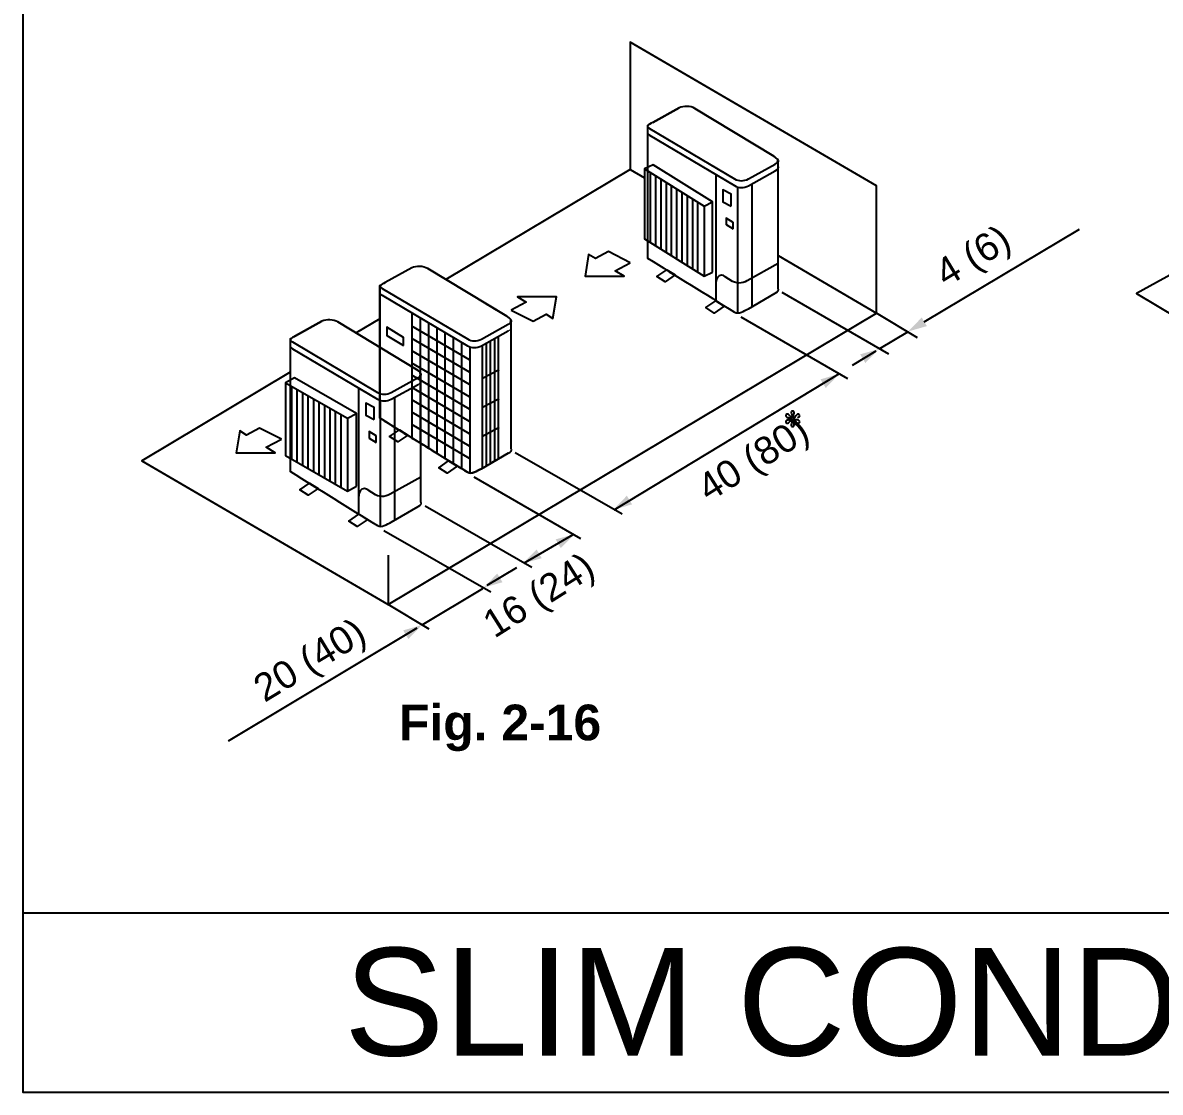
# Model space of a CAD drawing. Header units: inches. Extents: x -22 to 145, y -20 to 61.
# Drawn here: x 54.534 to 57.702, y 17.678 to 20.657 of the extents above; entities that cross this region are included whole.
import ezdxf

# ---------------------------------------------------------------- set-up
doc = ezdxf.new("R2010")
doc.units = ezdxf.units.IN
doc.header["$MEASUREMENT"] = 0
for name, color, linetype in [('GEC_BORDER', 2, 'Continuous'), ('M-DET-MEDIUM', 3, 'Continuous'), ('M-DET-THIN', 9, 'Continuous'), ('M-DET-TXT', 2, 'Continuous'), ('M-DET-WIDE', 255, 'Continuous')]:
    doc.layers.add(name, color=color, linetype=linetype)
doc.layers.add('PDF_Geometry', color=7, linetype='Continuous', true_color=0x231f20)
doc.styles.add('PDF Arial', font='arial.ttf')
doc.styles.add('PDF Arial Bold', font='arialbd.ttf')
doc.styles.add('TITLE1', font='arial.ttf')

msp = doc.modelspace()

# ---------------------------------------------------------------- hatches: boundary and pattern name
at = {"layer": 'M-DET-TXT'}
h = msp.add_hatch(color=256, dxfattribs=at)
h.paths.add_polyline_path([(56.68998, 19.55766, 0.0163565), (56.6913, 19.55776)], flags=0)
h.paths.add_polyline_path([(56.67894, 19.55552), (56.67894, 19.55615)], flags=0)
h.paths.add_polyline_path([(56.67769, 19.55635), (56.67769, 19.55552)], flags=0)
h.paths.add_polyline_path([(56.6661, 19.55102, 0.0254501), (56.66438, 19.55083)], flags=0)
h.paths.add_polyline_path([(56.67769, 19.55327), (56.67769, 19.55265)], flags=0)
h.paths.add_polyline_path([(56.67894, 19.55237), (56.67894, 19.55327)], flags=0)
h.paths.add_polyline_path([(56.68998, 19.55766, 0.1038247), (56.67962, 19.55431)], flags=0)
at = {"layer": 'M-DET-WIDE'}
h = msp.add_hatch(color=256, dxfattribs=at)
h.paths.add_polyline_path([(56.62515, 20.28562), (56.40578, 20.41859)], flags=0)
h.paths.add_polyline_path([(56.36163, 20.42017), (56.28828, 20.37947)], flags=0)
h.paths.add_polyline_path([(56.27449, 20.37099), (56.27324, 20.37099), (56.27324, 20.00166), (56.2741, 20.00166)], flags=0)
h.paths.add_polyline_path([(56.2741, 20.00166, 0.0022047), (56.51615, 19.85142)], flags=0)
h.paths.add_polyline_path([(56.55476, 19.86087), (56.62923, 19.90401)], flags=0)
h = msp.add_hatch(color=256, dxfattribs=at)
h.paths.add_polyline_path([(55.88191, 19.83973), (55.66145, 19.97269)], flags=0)
h.paths.add_polyline_path([(55.61706, 19.97428), (55.54334, 19.93358)], flags=0)
h.paths.add_polyline_path([(55.52948, 19.9251), (55.52823, 19.9251), (55.52823, 19.55577), (55.52908, 19.55577)], flags=0)
h.paths.add_polyline_path([(55.52908, 19.55577, 0.0021857), (55.77238, 19.40555)], flags=0)
h.paths.add_polyline_path([(55.81117, 19.41498), (55.88606, 19.4581)], flags=0)
h = msp.add_hatch(color=256, dxfattribs=at)
h.paths.add_polyline_path([(55.63045, 19.6911), (55.4111, 19.82406)], flags=0)
h.paths.add_polyline_path([(55.36695, 19.82566), (55.29359, 19.78495)], flags=0)
h.paths.add_polyline_path([(55.27983, 19.77647), (55.27858, 19.77647), (55.27858, 19.40715), (55.27942, 19.40715)], flags=0)
h.paths.add_polyline_path([(55.27942, 19.40715, 0.0021734), (55.52148, 19.2569)], flags=0)
h.paths.add_polyline_path([(55.56008, 19.26634), (55.63456, 19.30949)], flags=0)

# ---------------------------------------------------------------- linework, layer by layer
at = {"layer": 'GEC_BORDER', "color": 3}
msp.add_line((54.53358, 18.17848), (64.03358, 18.17848), dxfattribs=at)
msp.add_lwpolyline([(64.03358, 27.34848), (54.53358, 27.34848), (54.53358, 17.67848), (64.03358, 17.67848)], close=True, dxfattribs=at)
at = {"layer": 'M-DET-MEDIUM', "color": 3}
for points in [[(55.27858, 19.68367), (54.86509, 19.43698), (55.55109, 19.03684), (56.91159, 19.84852), (56.91159, 20.20297), (56.22558, 20.6031), (56.22558, 20.24866), (55.71195, 19.94223)], [(58.14068, 20.18078), (57.63603, 19.90288), (58.96903, 19.1078), (60.58258, 19.99638), (60.58258, 20.2186), (60.75797, 20.32378)], [(56.22558, 20.24866), (56.26534, 20.22547)], [(56.26534, 20.25022), (56.4313, 20.14667), (56.4313, 19.95152)], [(56.28137, 20.24059), (56.28137, 20.04606)], [(56.29599, 20.23141), (56.29599, 20.0369)], [(56.31066, 20.22224), (56.31066, 20.0277)], [(56.32531, 20.21308), (56.32531, 20.01852)], [(56.33999, 20.20388), (56.33999, 20.00935)], [(56.35465, 20.1947), (56.35465, 20.00016)], [(56.3693, 20.18555), (56.3693, 19.99099)], [(56.38395, 20.17637), (56.38395, 19.98184)], [(56.39859, 20.16719), (56.39859, 19.97266)], [(56.41323, 20.15799), (56.41323, 19.96349)], [(56.4313, 20.14666), (56.45503, 20.15809)], [(56.63724, 20.00854), (56.91159, 19.84852)], [(55.52823, 19.83261), (55.46209, 19.79315)], [(55.26555, 19.65465), (55.43813, 19.55598), (55.43813, 19.35305)], [(55.28222, 19.64549), (55.28222, 19.44319)], [(55.29744, 19.63676), (55.29744, 19.43445)], [(55.31269, 19.62802), (55.31269, 19.42569)], [(55.32794, 19.61927), (55.32794, 19.41695)], [(55.34317, 19.61051), (55.34317, 19.4082)], [(55.35842, 19.60177), (55.35842, 19.39947)], [(55.37367, 19.59303), (55.37367, 19.39073)], [(55.3889, 19.5843), (55.3889, 19.38199)], [(55.40413, 19.57555), (55.40413, 19.37324)], [(55.41937, 19.56678), (55.41937, 19.36449)], [(55.43813, 19.55599), (55.46281, 19.56917)], [(55.55109, 19.17395), (55.55109, 19.03678)]]:
    msp.add_lwpolyline(points, dxfattribs=at)
for points in [[(56.45502, 19.96295), (56.45502, 20.15809), (56.28903, 20.26167), (56.26534, 20.25023), (56.26534, 20.05512), (56.4313, 19.95153)], [(55.46281, 19.36624), (55.46281, 19.56917), (55.2902, 19.66783), (55.26555, 19.65465), (55.26555, 19.45174), (55.43813, 19.35306)]]:
    msp.add_lwpolyline(points, close=True, dxfattribs=at)
at = {"layer": 'M-DET-THIN', "color": 9}
for points in [[(56.27945, 20.34401), (56.51615, 20.20355)], [(56.46387, 20.23523), (56.46387, 19.8849)], [(56.55476, 20.20333), (56.62923, 20.24465)], [(56.52406, 20.19987), (56.52406, 19.84952)], [(56.56384, 20.20797), (56.56384, 19.86776)], [(56.63724, 19.9864), (56.55159, 19.93883)], [(56.4639, 19.93353), (56.4639, 19.8841)], [(55.53447, 19.89812), (55.77238, 19.75766)], [(55.61755, 19.84905), (55.61755, 19.50072)], [(55.64055, 19.83548), (55.64055, 19.48656)], [(55.77815, 19.71838), (55.61694, 19.81248)], [(55.66352, 19.8208), (55.66352, 19.47124)], [(55.68651, 19.80723), (55.68651, 19.4571)], [(55.77815, 19.68408), (55.61694, 19.77817)], [(55.70949, 19.79366), (55.70949, 19.44297)], [(55.73248, 19.78009), (55.73248, 19.42887)], [(55.81117, 19.75744), (55.88606, 19.79876)], [(55.83591, 19.77108), (55.83591, 19.42922)], [(55.8474, 19.77741), (55.8474, 19.43584)], [(55.85888, 19.44245), (55.85888, 19.78376)], [(55.28476, 19.74949), (55.52148, 19.60902)], [(55.77815, 19.64978), (55.61694, 19.74387)], [(55.75547, 19.76652), (55.75547, 19.41476)], [(55.77844, 19.75433), (55.77844, 19.40333)], [(55.81292, 19.7584), (55.81292, 19.41597)], [(55.82441, 19.76473), (55.82441, 19.42259)], [(55.77815, 19.61548), (55.61694, 19.70958)], [(55.77815, 19.58117), (55.61694, 19.67527)], [(55.86019, 19.69081), (55.81256, 19.6656)], [(55.56008, 19.60881), (55.63456, 19.65012)], [(55.4692, 19.6407), (55.4692, 19.29037)], [(55.56915, 19.61345), (55.56915, 19.27323)], [(55.77815, 19.54688), (55.61694, 19.64097)], [(55.52938, 19.60537), (55.52938, 19.25499)], [(55.77815, 19.51259), (55.61694, 19.60667)], [(55.86019, 19.6096), (55.81256, 19.5844)], [(55.77815, 19.47828), (55.61694, 19.57238)], [(55.77815, 19.44398), (55.61694, 19.53809)], [(55.86019, 19.52955), (55.81256, 19.50437)], [(55.64255, 19.39188), (55.55692, 19.3443)]]:
    msp.add_lwpolyline(points, dxfattribs=at)
for points in [[(56.50705, 20.14644), (56.50705, 20.18013), (56.48391, 20.19234), (56.48391, 20.15865)], [(56.51252, 20.08288), (56.51252, 20.1011), (56.49312, 20.11326), (56.49312, 20.09503)], [(56.22577, 19.98897), (56.1649, 20.02002), (56.1288, 20.00026), (56.10958, 20.01209), (56.09988, 19.95142), (56.20834, 19.95142), (56.18367, 19.96658)], [(55.89408, 19.8567), (55.95498, 19.82566), (55.99106, 19.84541), (56.0103, 19.83359), (56.01999, 19.89426), (55.91153, 19.89426), (55.93619, 19.87912)], [(55.59381, 19.75819), (55.59381, 19.78106), (55.54784, 19.80895), (55.54784, 19.7861)], [(55.51237, 19.55191), (55.51237, 19.58562), (55.48926, 19.59784), (55.48926, 19.56413)], [(55.25397, 19.49735), (55.19309, 19.52838), (55.15698, 19.50865), (55.13777, 19.52045), (55.12806, 19.4598), (55.23653, 19.4598), (55.21187, 19.47495)], [(55.51784, 19.48835), (55.51784, 19.50658), (55.49847, 19.51874), (55.49847, 19.50049)]]:
    msp.add_lwpolyline(points, close=True, dxfattribs=at)
for points in [[(56.53426, 19.93253, -0.1449192), (56.51081, 19.93658), (56.49042, 19.94952)], [(55.53959, 19.33799, -0.144407), (55.51613, 19.34203), (55.49574, 19.35499)]]:
    msp.add_lwpolyline(points, format="xyb", dxfattribs=at)
for points in [[(56.2741, 20.34872), (56.2748, 20.34731), (56.27651, 20.34578), (56.27945, 20.34401)], [(56.62923, 20.24465), (56.63676, 20.24833), (56.63994, 20.25302), (56.63724, 20.25767)], [(56.51615, 20.20355), (56.5279, 20.19651), (56.54222, 20.19717), (56.55476, 20.20333)], [(56.47308, 19.95277), (56.46528, 19.94891), (56.4639, 19.93353), (56.4639, 19.93353)], [(56.49042, 19.94952), (56.49042, 19.94952), (56.48328, 19.95784), (56.47308, 19.95277)], [(56.55159, 19.93883), (56.55159, 19.93883), (56.54242, 19.93353), (56.53426, 19.93253)], [(55.52908, 19.90283), (55.52978, 19.90142), (55.53149, 19.89988), (55.53447, 19.89812)], [(55.27942, 19.75419), (55.28012, 19.75278), (55.28183, 19.75126), (55.28476, 19.74949)], [(55.77238, 19.75766), (55.78419, 19.75062), (55.79858, 19.75128), (55.81117, 19.75744)], [(55.52148, 19.60902), (55.5332, 19.60198), (55.54755, 19.60266), (55.56008, 19.60881)], [(55.47841, 19.35824), (55.47062, 19.35437), (55.46923, 19.33902), (55.46923, 19.33902)], [(55.49574, 19.35499), (55.49574, 19.35499), (55.48859, 19.36333), (55.47841, 19.35824)], [(55.55692, 19.3443), (55.55692, 19.3443), (55.54774, 19.33902), (55.53959, 19.33799)]]:
    msp.add_open_spline(points, degree=3, dxfattribs=at)
at = {"layer": 'M-DET-TXT'}
for points in [[(57.47606, 20.08187), (57.04376, 19.82341)], [(56.94588, 19.73416), (56.64865, 19.90566)], [(56.83153, 19.66556), (56.53431, 19.83708)], [(57.02591, 19.7799), (56.91163, 19.84851)], [(56.99747, 19.7954), (56.91963, 19.74888)], [(56.90949, 19.74219), (56.8438, 19.70292)], [(56.8074, 19.67924), (56.17992, 19.29972)], [(56.20276, 19.28828), (55.90551, 19.45978)], [(56.08842, 19.21969), (55.79119, 19.39119)], [(55.95124, 19.13967), (55.65398, 19.31119)], [(55.83691, 19.07106), (55.53966, 19.24256)], [(56.06559, 19.23113), (55.9284, 19.1511)], [(55.90853, 19.13873), (55.82641, 19.08942)], [(55.64645, 18.98024), (55.81476, 19.0819)], [(55.66541, 18.96823), (55.5511, 19.03677)], [(55.63106, 18.97141), (55.10603, 18.6562)]]:
    msp.add_lwpolyline(points, dxfattribs=at)
for points in [[(56.66035, 19.56588), (56.65952, 19.56509), (56.6591, 19.56413), (56.6591, 19.56299)], [(56.6591, 19.56299), (56.6591, 19.5618), (56.65955, 19.56077), (56.66041, 19.55988)], [(56.66048, 19.54892), (56.65956, 19.54802), (56.6591, 19.54695), (56.6591, 19.54566)], [(56.6634, 19.56705), (56.6622, 19.56705), (56.66119, 19.56667), (56.66035, 19.56588)], [(56.66041, 19.55988), (56.66127, 19.55903), (56.66252, 19.5584), (56.66417, 19.55798)], [(56.66438, 19.55083), (56.66272, 19.55042), (56.66141, 19.5498), (56.66048, 19.54892)], [(56.66995, 19.56234), (56.66737, 19.56548), (56.66517, 19.56705), (56.6634, 19.56705)], [(56.66417, 19.55798), (56.66462, 19.55787), (56.66542, 19.55776), (56.66653, 19.55766)], [(56.67691, 19.55431), (56.67373, 19.55247), (56.67013, 19.55138), (56.6661, 19.55102)], [(56.66653, 19.55766), (56.67065, 19.55713), (56.6741, 19.55602), (56.67691, 19.55431)], [(56.67769, 19.55552), (56.67513, 19.55691), (56.67255, 19.55919), (56.66995, 19.56234)], [(56.6701, 19.54651), (56.67272, 19.54972), (56.67524, 19.55199), (56.67769, 19.55327)], [(56.67519, 19.57451), (56.6744, 19.57358), (56.67402, 19.57237), (56.67402, 19.57085)], [(56.67402, 19.57085), (56.67402, 19.56992), (56.67463, 19.5679), (56.67585, 19.56483)], [(56.67831, 19.57588), (56.67702, 19.57588), (56.67599, 19.57542), (56.67519, 19.57451)], [(56.67769, 19.55265), (56.67769, 19.54992), (56.67706, 19.54698), (56.6758, 19.54383)], [(56.67585, 19.56483), (56.67708, 19.56172), (56.67769, 19.55891), (56.67769, 19.55635)], [(56.68138, 19.57456), (56.68055, 19.57545), (56.67953, 19.57588), (56.67831, 19.57588)], [(56.67894, 19.55615), (56.67894, 19.55888), (56.67955, 19.5618), (56.68077, 19.56492)], [(56.68651, 19.56223), (56.68391, 19.55901), (56.68138, 19.55677), (56.67894, 19.55552)], [(56.67894, 19.55327), (56.68149, 19.55188), (56.68406, 19.5496), (56.68666, 19.54641)], [(56.68077, 19.54388), (56.67955, 19.54694), (56.67894, 19.54976), (56.67894, 19.55237)], [(56.68998, 19.55102), (56.68585, 19.55148), (56.68242, 19.55259), (56.67962, 19.55431)], [(56.68077, 19.56492), (56.68201, 19.56805), (56.68262, 19.57012), (56.68262, 19.57117)], [(56.68262, 19.57117), (56.68262, 19.57258), (56.68219, 19.57372), (56.68138, 19.57456)], [(56.69356, 19.56705), (56.69147, 19.56705), (56.6891, 19.56545), (56.68651, 19.56223)], [(56.69245, 19.55072), (56.69199, 19.55083), (56.69117, 19.55094), (56.68998, 19.55102)], [(56.6913, 19.55776), (56.69322, 19.55806), (56.69473, 19.55866), (56.69587, 19.55956)], [(56.69616, 19.54873), (56.69527, 19.54963), (56.69403, 19.55031), (56.69245, 19.55072)], [(56.69642, 19.56588), (56.6957, 19.56667), (56.69473, 19.56705), (56.69356, 19.56705)], [(56.69587, 19.55956), (56.69697, 19.56047), (56.69753, 19.56152), (56.69753, 19.56277)], [(56.69753, 19.54566), (56.69753, 19.5468), (56.69709, 19.54781), (56.69616, 19.54873)], [(56.69753, 19.56277), (56.69753, 19.56406), (56.69717, 19.56509), (56.69642, 19.56588)], [(56.6591, 19.54566), (56.6591, 19.54451), (56.65947, 19.54353), (56.66023, 19.54277)], [(56.66023, 19.54277), (56.66098, 19.54202), (56.66194, 19.54163), (56.66306, 19.54163)], [(56.66306, 19.54163), (56.66517, 19.54163), (56.66751, 19.54324), (56.6701, 19.54651)], [(56.6758, 19.54383), (56.67453, 19.54067), (56.67391, 19.53856), (56.67391, 19.53752)], [(56.67391, 19.53752), (56.67391, 19.53612), (56.67433, 19.53498), (56.67512, 19.53412)], [(56.67512, 19.53412), (56.67592, 19.53323), (56.67694, 19.5328), (56.6782, 19.5328)], [(56.6782, 19.5328), (56.67956, 19.5328), (56.68065, 19.53327), (56.68142, 19.53423)], [(56.68262, 19.53815), (56.68262, 19.53891), (56.68201, 19.54083), (56.68077, 19.54388)], [(56.68142, 19.53423), (56.68222, 19.5352), (56.68262, 19.53649), (56.68262, 19.53815)], [(56.68666, 19.54641), (56.68926, 19.54322), (56.69147, 19.54163), (56.69323, 19.54163)], [(56.69323, 19.54163), (56.69442, 19.54163), (56.69544, 19.54202), (56.69627, 19.54281)], [(56.69627, 19.54281), (56.69712, 19.54359), (56.69753, 19.54455), (56.69753, 19.54566)]]:
    msp.add_open_spline(points, degree=3, dxfattribs=at)
for points in [[(57.03755, 19.83641), (56.99981, 19.79737), (57.05202, 19.8123)], [(56.88055, 19.70965), (56.9183, 19.7487), (56.86608, 19.73376)], [(56.77013, 19.64005), (56.80773, 19.67923), (56.75558, 19.66412)], [(56.21619, 19.33991), (56.17858, 19.30076), (56.23074, 19.31587)], [(56.03205, 19.19413), (56.07028, 19.2327), (56.01788, 19.21841)], [(55.96495, 19.19013), (55.9267, 19.15155), (55.97912, 19.16583)], [(55.8552, 19.12303), (55.81744, 19.08397), (55.86966, 19.09891)], [(55.60762, 18.94078), (55.64538, 18.97984), (55.59316, 18.9649)]]:
    msp.add_solid(points, dxfattribs=at)
at = {"layer": 'M-DET-WIDE'}
for points in [[(56.28828, 20.37947), (56.36163, 20.42017), (56.28827, 20.37947)], [(56.36163, 20.42017), (56.28828, 20.37947)], [(56.40578, 20.41859), (56.62515, 20.28562), (56.40577, 20.41859)], [(56.62515, 20.28562), (56.40578, 20.41859)], [(56.27449, 20.37099), (56.27324, 20.37099), (56.27324, 20.34872), (56.2741, 20.34872)], [(56.27945, 20.36283), (56.51615, 20.22235)], [(56.55474, 20.22213), (56.62923, 20.26345)], [(56.63724, 19.91705), (56.63724, 20.26816)], [(56.63724, 20.25767), (56.63724, 20.26816)], [(55.61708, 19.97428), (55.54333, 19.93358)], [(55.61705, 19.97427), (55.54333, 19.93358)], [(55.61706, 19.97428), (55.54334, 19.93358)], [(55.61706, 19.97428), (55.54334, 19.93358)], [(55.88191, 19.83973), (55.66145, 19.97269), (55.88191, 19.83972)], [(55.53447, 19.91694), (55.77238, 19.77647)], [(56.55476, 19.86087), (56.62923, 19.90401)], [(55.82441, 19.8744), (55.83591, 19.86747), (55.8474, 19.86053), (55.85888, 19.8536)], [(55.36695, 19.82566), (55.29359, 19.78495)], [(55.36695, 19.82565), (55.29359, 19.78495), (55.36695, 19.82566)], [(55.63045, 19.6911), (55.4111, 19.82406)], [(55.63044, 19.69109), (55.4111, 19.82406), (55.63045, 19.6911)], [(55.81117, 19.77626), (55.88605, 19.81756)], [(55.89408, 19.47116), (55.89408, 19.82227)], [(55.89408, 19.81178), (55.89408, 19.82227)], [(55.89409, 19.47115), (55.89409, 19.82227)], [(55.28477, 19.76831), (55.52148, 19.62784)], [(55.56008, 19.62762), (55.63455, 19.66892)], [(55.64255, 19.32253), (55.64255, 19.67363)], [(55.64255, 19.66316), (55.64255, 19.67363)], [(55.81117, 19.41498), (55.88606, 19.4581)], [(55.88605, 19.4581), (55.85888, 19.44245), (55.8474, 19.43583), (55.83591, 19.42922), (55.82441, 19.42259), (55.81292, 19.41598), (55.81117, 19.41497)], [(55.56008, 19.26634), (55.63456, 19.30949)]]:
    msp.add_lwpolyline(points, dxfattribs=at)
for points in [[(56.27449, 20.37099), (56.27324, 20.37099), (56.27324, 20.00166), (56.2741, 20.00166, 0.0022047), (56.51615, 19.85142)], [(55.27983, 19.77647), (55.27858, 19.77647), (55.27858, 19.40715), (55.27942, 19.40715, 0.0021734), (55.52148, 19.2569)]]:
    msp.add_lwpolyline(points, format="xyb", dxfattribs=at)
for points in [[(55.66145, 19.97269), (55.88191, 19.83973)], [(56.35074, 19.95484), (56.3232, 19.93559), (56.29976, 19.9508), (56.32728, 19.96902)], [(56.48737, 19.86776), (56.45983, 19.84852), (56.4364, 19.86372), (56.46391, 19.88295)], [(55.6061, 19.50894), (55.57844, 19.48972), (55.55487, 19.50488), (55.58253, 19.52312)], [(55.74342, 19.42187), (55.71576, 19.40263), (55.69219, 19.4178), (55.71987, 19.43705)], [(55.35606, 19.36033), (55.32853, 19.34108), (55.30509, 19.35626), (55.3326, 19.37448)], [(55.49269, 19.27323), (55.46515, 19.25399), (55.4417, 19.26917), (55.46923, 19.28842)]]:
    msp.add_lwpolyline(points, close=True, dxfattribs=at)
msp.add_lwpolyline([(55.61755, 19.5007, -0.0003827), (55.64053, 19.48656, 0.0003959), (55.77238, 19.40555, -0.0021857), (55.52909, 19.55576), (55.52822, 19.55576), (55.52822, 19.9251), (55.52948, 19.9251), (55.52823, 19.9251), (55.52823, 19.55577), (55.52908, 19.55577, 0.0049378)], format="xyb", close=True, dxfattribs=at)
for points in [[(56.40578, 20.41859), (56.39405, 20.42562), (56.37416, 20.42633), (56.36163, 20.42017)], [(56.40578, 20.41859), (56.39405, 20.42562), (56.37416, 20.42633), (56.36163, 20.42017)], [(56.40577, 20.41859), (56.39405, 20.42562), (56.37416, 20.42633), (56.36163, 20.42017)], [(56.40578, 20.41859), (56.39405, 20.42562), (56.37416, 20.42633), (56.36163, 20.42017)], [(56.28827, 20.37947), (56.27574, 20.37331), (56.26769, 20.36985), (56.27945, 20.36283)], [(56.28828, 20.37947), (56.2816, 20.3762), (56.27631, 20.37367), (56.27449, 20.37099)], [(56.28828, 20.37947), (56.2816, 20.3762), (56.27631, 20.37367), (56.27449, 20.37099)], [(56.28828, 20.37947), (56.2816, 20.3762), (56.27631, 20.37367), (56.27449, 20.37099)], [(56.63724, 20.26816), (56.64108, 20.27369), (56.63413, 20.28023), (56.62515, 20.28562)], [(56.63724, 20.26816), (56.64108, 20.27369), (56.63413, 20.28023), (56.62515, 20.28562)], [(56.62923, 20.26345), (56.64178, 20.26962), (56.63687, 20.27859), (56.62515, 20.28562)], [(56.63724, 20.26816), (56.64108, 20.27369), (56.63413, 20.28023), (56.62515, 20.28562)], [(56.51615, 20.22235), (56.5279, 20.21533), (56.54222, 20.21599), (56.55474, 20.22213)], [(55.66145, 19.97269), (55.64965, 19.97973), (55.62966, 19.98045), (55.61705, 19.97427)], [(55.66145, 19.97269), (55.64963, 19.97973), (55.62966, 19.98045), (55.61706, 19.97428)], [(55.66145, 19.97269), (55.64963, 19.97973), (55.62966, 19.98045), (55.61706, 19.97428)], [(55.66145, 19.97269), (55.64963, 19.97973), (55.62966, 19.98045), (55.61706, 19.97428)], [(55.66145, 19.97269), (55.64965, 19.97972), (55.62966, 19.98044), (55.61708, 19.97428)], [(55.54333, 19.93358), (55.53073, 19.92742), (55.52263, 19.92397), (55.53447, 19.91694)], [(55.54334, 19.93358), (55.53665, 19.93031), (55.53133, 19.92778), (55.52948, 19.9251)], [(55.54334, 19.93358), (55.53665, 19.93031), (55.53133, 19.92778), (55.52948, 19.9251)], [(55.54334, 19.93358), (55.53665, 19.93031), (55.53133, 19.92778), (55.52948, 19.9251)], [(55.54333, 19.93358), (55.53663, 19.93031), (55.53133, 19.92778), (55.52948, 19.9251)], [(56.62923, 19.90401), (56.63676, 19.90767), (56.63994, 19.91238), (56.63724, 19.91705)], [(56.62923, 19.90401), (56.63676, 19.90767), (56.63994, 19.91238), (56.63724, 19.91705)], [(55.89408, 19.82227), (55.89795, 19.8278), (55.89098, 19.83431), (55.88191, 19.83973)], [(55.89408, 19.82227), (55.89795, 19.8278), (55.89098, 19.83431), (55.88191, 19.83973)], [(55.88605, 19.81756), (55.89866, 19.82373), (55.89372, 19.8327), (55.88191, 19.83973)], [(55.89408, 19.82227), (55.89795, 19.8278), (55.89098, 19.83431), (55.88191, 19.83973)], [(55.89409, 19.82227), (55.89795, 19.8278), (55.89098, 19.83433), (55.88191, 19.83972)], [(56.51615, 19.85142), (56.5279, 19.8444), (56.54222, 19.85469), (56.55476, 19.86087)], [(56.51615, 19.85142), (56.5279, 19.8444), (56.54222, 19.85469), (56.55476, 19.86087)], [(55.4111, 19.82406), (55.39937, 19.8311), (55.37948, 19.83183), (55.36695, 19.82566)], [(55.4111, 19.82406), (55.39937, 19.8311), (55.37948, 19.83183), (55.36695, 19.82566)], [(55.4111, 19.82406), (55.39937, 19.8311), (55.37948, 19.83183), (55.36695, 19.82566)], [(55.4111, 19.82406), (55.39938, 19.8311), (55.37948, 19.83181), (55.36695, 19.82565)], [(55.29359, 19.78495), (55.28105, 19.77878), (55.27302, 19.77534), (55.28477, 19.76831)], [(55.29359, 19.78495), (55.28692, 19.78167), (55.28165, 19.77916), (55.27983, 19.77647)], [(55.29359, 19.78495), (55.28692, 19.78167), (55.28165, 19.77916), (55.27983, 19.77647)], [(55.29359, 19.78495), (55.28692, 19.78167), (55.28165, 19.77916), (55.27983, 19.77647)], [(55.77238, 19.77647), (55.78417, 19.76944), (55.79859, 19.77009), (55.81117, 19.77626)], [(55.63455, 19.66892), (55.64709, 19.6751), (55.6422, 19.68406), (55.63044, 19.69109)], [(55.64255, 19.67363), (55.6464, 19.67916), (55.63948, 19.68569), (55.63045, 19.6911)], [(55.52148, 19.62784), (55.53322, 19.6208), (55.54756, 19.62148), (55.56008, 19.62762)], [(55.88605, 19.4581), (55.89359, 19.46178), (55.89681, 19.46648), (55.89409, 19.47115)], [(55.88606, 19.4581), (55.89359, 19.46178), (55.8968, 19.46648), (55.89408, 19.47116)], [(55.88606, 19.4581), (55.89359, 19.46178), (55.8968, 19.46648), (55.89408, 19.47116)], [(55.77238, 19.40555), (55.78419, 19.39849), (55.79858, 19.4088), (55.81117, 19.41498)], [(55.77238, 19.40555), (55.78419, 19.39849), (55.79858, 19.4088), (55.81117, 19.41498)], [(55.81117, 19.41497), (55.79859, 19.40881), (55.78419, 19.39848), (55.77238, 19.40555)], [(55.63456, 19.30949), (55.64206, 19.31317), (55.64527, 19.31787), (55.64255, 19.32253)], [(55.63456, 19.30949), (55.64206, 19.31317), (55.64527, 19.31787), (55.64255, 19.32253)], [(55.52148, 19.2569), (55.5332, 19.2499), (55.54755, 19.26017), (55.56008, 19.26634)], [(55.52148, 19.2569), (55.5332, 19.2499), (55.54755, 19.26017), (55.56008, 19.26634)]]:
    msp.add_open_spline(points, degree=3, dxfattribs=at)
at = {"layer": 'PDF_Geometry', "color": 55, "lineweight": 13, "true_color": 0x999b37}
for points in [[(55.52948, 19.9251), (55.52823, 19.9251), (55.52823, 19.90283), (55.52908, 19.90283)], [(55.27983, 19.77647), (55.27858, 19.77647), (55.27858, 19.75419), (55.27942, 19.75419)], [(55.46923, 19.33902), (55.46923, 19.28959)]]:
    msp.add_lwpolyline(points, dxfattribs=at)
for points in [[(55.88606, 19.79876), (55.89359, 19.80244), (55.8968, 19.80712), (55.89408, 19.81178)], [(55.64255, 19.67363), (55.6464, 19.67916), (55.63948, 19.68569), (55.63045, 19.6911)], [(55.63456, 19.65012), (55.64206, 19.6538), (55.64527, 19.65849), (55.64255, 19.66316)]]:
    msp.add_open_spline(points, degree=3, dxfattribs=at)
at = {"layer": 'PDF_Geometry', "color": 55, "lineweight": 20, "true_color": 0x999b37}
msp.add_open_spline([(55.64255, 19.67363), (55.6464, 19.67916), (55.63948, 19.68569), (55.63045, 19.6911)], degree=3, dxfattribs=at)

# ---------------------------------------------------------------- texts
at = {"layer": 'M-DET-TXT', "char_height": 0.076553, "attachment_point": 7, "style": 'PDF Arial'}
for s, insert, rotation in [('4 (6)', (57.11718, 19.89978), 31.25171), ('40 (80)', (56.4568, 19.30128), 32.22076), ('16 (24)', (55.8594, 18.92174), 32.22076), ('20 (40)', (55.21909, 18.74304), 31.25171)]:
    msp.add_mtext(s, dxfattribs=dict(at, insert=insert, rotation=rotation))
at = {"layer": 'M-DET-TXT', "insert": (55.58138, 18.62807), "char_height": 0.099419, "attachment_point": 7, "style": 'PDF Arial Bold'}
msp.add_mtext('Fig. 2-16', dxfattribs=at)
at = {"layer": 'M-DET-TXT', "insert": (63.41487, 17.92848), "char_height": 0.3, "width": 9.078125, "attachment_point": 6, "style": 'TITLE1'}
msp.add_mtext(' SLIM CONDENSING UNIT CLEARANCES   ', dxfattribs=at)

doc.saveas('drawing.dxf')
